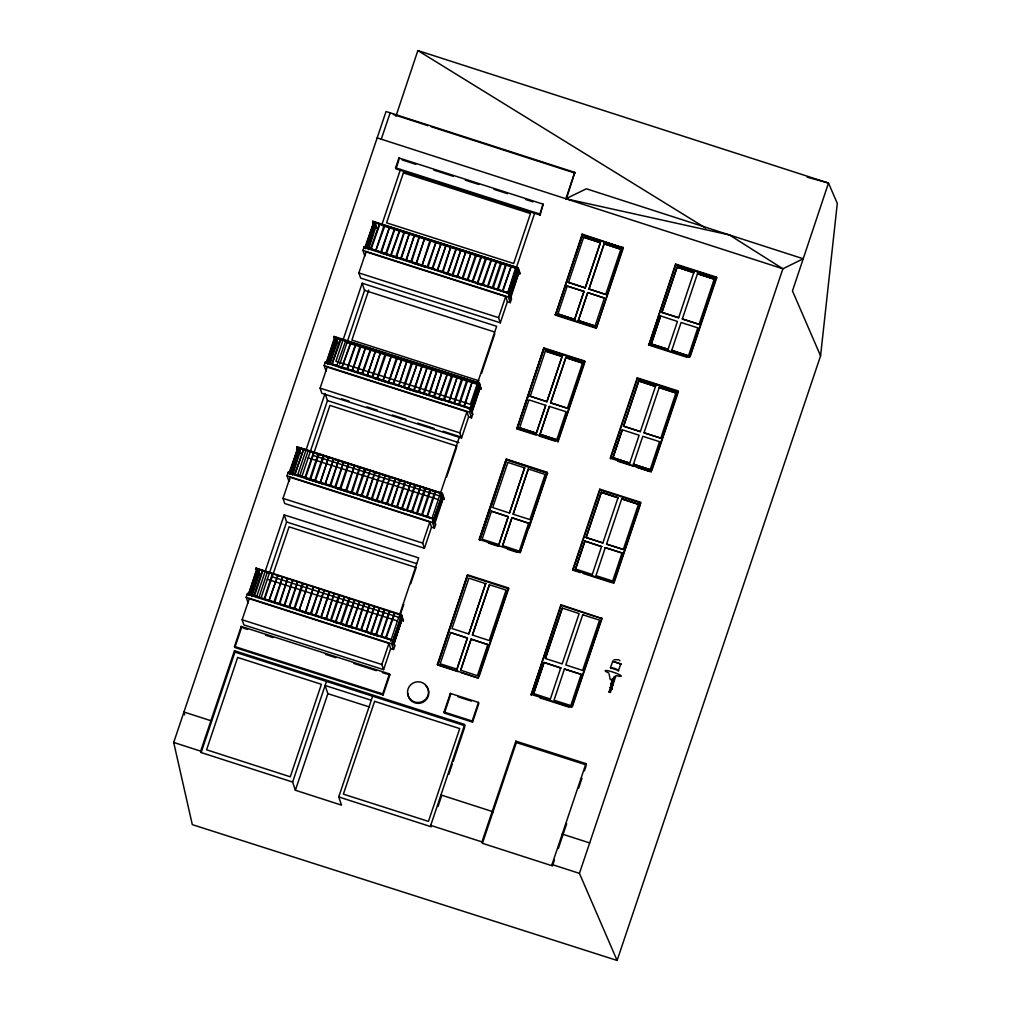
<?xml version="1.0" encoding="UTF-8"?>
<svg xmlns="http://www.w3.org/2000/svg" width="1011" height="1011" viewBox="0 0 1011 1011"><rect width="100%" height="100%" fill="white"/><g stroke="black" fill="none" stroke-linecap="round" stroke-linejoin="round"><path stroke-width="1.5" d="M609.102 674.185L610.29 679.746M566.64 198.004L574.779 172.388L386.05 111.501L173.702 742.453L192.305 824.635L617.102 960.45L820.566 355.872L837.298 203.401L828.502 183.054L417.859 50.55L395.895 116.316M620.173 664.252L620.956 664.088L612.792 661.257L610.417 667.803L611.326 668.536M612.615 661.32L620.868 663.974L618.277 670.735M612.527 678.545L610.404 687.619L611.769 688.074L614.372 676.978M614.372 676.953L611.769 688.061L610.404 687.619L612.527 678.545M612.198 680.479L610.758 686.583L612.173 687.151L612.236 689.123L610.505 687.594L612.236 689.123M614.65 676.334L612.123 687.012L610.758 686.583L612.173 682.109M377.179 137.875L381.273 139.189L390.145 112.828L390.398 113.535M248.112 602.91L246.216 597.261L247.493 593.457L392.925 640.039L394.833 645.675L393.544 649.479L390.676 648.569L388.944 643.413L249.249 598.676L242.147 619.781L243.878 624.924L383.586 669.661L390.676 648.569M256.036 568.081L255.973 568.991L256.036 568.081L401.468 614.65L403.212 620.931L401.468 614.65M289.702 479.34L288.969 481.514L287.073 475.865L288.35 472.061L433.782 518.63L435.678 524.279L434.401 528.083L431.533 527.161L429.801 522.017L290.106 477.28L283.004 498.372L284.736 503.529L424.43 548.265L431.533 527.161M442.022 498.878L444.246 498.966L442.325 493.254L296.893 446.672L297.714 450.236M326.073 371.264L324.165 365.616L325.454 361.824L470.886 408.393L472.782 414.042L471.505 417.846L468.636 416.924L466.905 411.768L327.21 367.044L320.108 388.136L321.839 393.292L461.534 438.028L468.636 416.924M333.996 336.436L333.921 337.345L479.543 383.359L333.807 336.992L479.239 383.561L481.16 389.286L479.429 383.005L333.996 336.436L335.007 339.443M365.578 253.887L364.845 256.061L362.949 250.412L364.225 246.608L509.658 293.177L511.553 298.826L510.277 302.63L507.408 301.708L505.677 296.564L365.982 251.827L358.88 272.919L360.611 278.076L500.306 322.812L507.408 301.708M517.897 273.425L520.122 273.513L518.201 267.801L372.768 221.219L373.59 224.783M288.35 472.061L288.287 472.971L433.593 519.186L435.501 524.835M325.454 361.824L325.378 362.734L470.696 408.95L472.592 414.598M364.225 246.608L364.162 247.518L509.468 293.733L511.364 299.382M289.854 472.706L289.197 472.529L297.916 447.747L290.056 473.54L298.296 450.16L299.016 450.413L291.13 473.843M335.816 340.012L327.109 363.328L335.601 337.737L334.679 337.409L326.363 362.279L327.008 362.443M365.767 247.366L365.059 247.088L373.792 222.294L365.894 248.112L374.171 224.707L374.879 224.96L366.993 248.39M248.491 594.67L256.857 569.825L257.565 570.065L256.87 569.863M289.348 473.262L298.131 448.505M326.452 363.025L334.805 338.18L335.526 338.42L334.805 338.192M365.224 247.809L373.577 222.963L374.297 223.216L373.64 223.039M249.262 594.127L257.476 570.747L249.97 594.367M289.626 474.184L298.245 449.314L290.827 472.971M327.198 362.595L335.336 339.077L327.45 364.175M365.502 248.731L374.209 223.899M249.211 594.91L257.375 569.231L256.731 569.092L248.529 594.064M249.477 595.024L257.767 571.619L250.273 595.239M444.069 499.522L442.136 493.81L296.703 447.228L442.439 493.608L299.054 447.683L300.659 453.535L298.611 452.877M519.932 274.069L518.011 268.357L372.579 221.775L518.314 268.155L374.929 222.23L376.534 228.082L374.487 227.424M366.702 247.518L374.588 224.088L373.931 223.911M250.336 594.405L257.969 572.466L251.057 594.645M291.193 473.009L298.826 451.058L291.914 473.249M328.297 362.759L336.107 340.884L329.017 363.012M367.069 247.556L374.575 225.68M328.221 363.606L336.107 340.164L335.412 339.961M251.132 593.811L258.45 573.389L251.347 595.517M291.497 473.881L299.218 451.968L292.204 474.121M329.08 362.165L335.981 341.667L336.688 341.933M367.852 246.962L375.182 226.54L368.08 248.668M367.789 247.796L375.182 225.832M329.308 363.884L336.309 341.718M234.501 646.459L241.237 626.441L389.475 673.92L389.829 674.969L383.093 694.987L234.855 647.508L234.501 646.459L382.739 693.925L383.093 694.987M395.592 167.839L398.903 157.969L543.134 204.159L540.165 215.052L395.933 168.862L395.592 167.839L539.823 214.029L540.165 215.052M251.764 596.503L259.157 574.526L258.336 574.248L259.145 574.551M292.621 475.094L299.724 452.966M330.205 363.391L337.105 342.893L336.473 342.641M368.484 249.641L375.549 227.639M235.336 646.08L241.111 628.93M396.413 167.46L398.776 160.42M338.736 796.933L341.503 805.122L295.376 790.248L292.621 782.059L201.138 752.538L200.671 751.148L234.464 650.718L464.694 724.445L430.724 825.38L431.191 826.771L338.736 796.933L372.642 696.2M300.659 453.535L299.054 447.683M337.762 343.298L336.157 337.447L337.762 343.298L335.703 342.641M376.534 228.082L374.929 222.23M253.887 595.643L262.19 570.823L262.835 570.975L254.507 595.972M295.035 474.412L303.578 449.541L294.681 474.285M340.151 339.178L332.012 364.187L341.036 339.469L340.164 339.165L341.036 339.469M370.62 248.896L379.34 224.05M201.138 752.538L234.931 652.108L234.464 650.718M371.125 249.085L379.807 224.252L378.999 224.025M256.731 596.515L284.205 514.877L418.68 557.933L399.699 614.347M297.588 475.107L325.062 393.469L327.463 400.596L301.91 476.535M477.799 382.259L496.641 326.3L362.165 283.232L335.892 361.293L470.368 404.349L476.813 385.204M400.444 169.494L381.665 225.301L516.128 268.37L534.907 212.55M268.092 572.706L267.22 572.416L258.98 597.387M308.09 451.045L308.924 451.285L308.077 451.02L299.711 475.852L300.52 476.206M337.674 365.881L336.815 365.691L345.699 340.909M384.003 225.63L375.801 250.576L384.825 225.857L383.99 225.567L384.825 225.857M261.053 597.943L286.606 521.992L284.205 514.877M339.747 364.112L364.781 289.689M264.162 598.954L272.224 574.033L273.109 574.311L272.25 574.058M304.943 477.634L313.423 452.802M350.716 342.514L341.819 367.22L342.653 367.511M380.793 252.03L389.488 227.298L381.476 252.295M264.68 599.093L289.07 526.832L416.166 567.525L410.719 583.701M305.6 477.748L329.927 405.424L457.023 446.129M342.059 367.347L351.057 342.678L350.185 342.388M368.724 290.119L351.904 340.1L478.999 380.806M268.888 600.534L277.772 575.752L269.191 600.509M309.783 479.062L318.099 454.242L318.743 454.394L310.604 479.404L309.96 479.239M346.963 368.964L355.619 344.081M385.722 253.609L394.505 228.903M347.392 369.116L356.074 344.283L355.215 344.018M386.48 253.951L394.846 229.067L393.987 228.815M274.727 602.366L273.893 602.076L282.562 577.294L274.714 602.417M323.975 456.138L323.116 455.835L314.75 480.718M360.232 345.623L361.091 345.888L360.219 345.598L352.27 370.519M390.676 255.214L399.522 230.508M361.091 345.888L352.409 370.721M391.156 255.341L399.863 230.672L398.979 230.394M279.668 604.022L287.579 578.899L279.137 603.858M320.436 482.601L328.55 457.528L320.209 482.538M357.603 372.238L365.641 347.291L356.934 372.086M404.046 231.987L395.857 257.009L396.502 257.16L404.526 232.113M284.053 605.425L292.773 580.327L284.736 605.513M325.226 484.143L333.744 458.969L325.087 483.928M370.329 348.631L371.189 348.883L362.545 373.956L361.862 373.691L370.734 348.681M401.392 258.626L400.659 258.437L409.392 233.44L401.316 258.753M289.677 607.093L288.931 606.941L297.6 582.109L289.626 607.156M329.915 485.495L338.458 460.713L330.685 485.773L330.003 485.507M405.904 260.168L414.447 235.285L406.409 260.231M367.435 375.372L375.675 350.501L367.322 375.334M294.011 608.597L302.314 583.676L303.186 583.966L302.377 583.726M335.69 487.378L343.588 462.343L334.818 487.1L335.576 487.39M372.781 377.154L380.692 352.106L372.035 376.989M419.161 236.814L410.908 261.824L411.553 261.975L419.464 236.89M303.199 583.954L294.77 608.736M299.281 610.151L307.685 585.154L299.18 610.126M416.115 263.328L424.645 238.369L416.456 263.593M340.707 488.983L348.883 463.859L348.239 463.708L339.822 488.705L340.619 488.983M377.596 378.784L386.227 353.749L385.355 353.458M305.423 612.173L313.587 587.138L305.79 612.249M345.762 490.575L354.431 465.73L346.634 490.853L345.775 490.588L346.571 490.803M382.904 380.313L391.535 355.493L383.283 380.401M430.888 240.517L422.092 265.324L430.004 240.239L430.876 240.53L430.029 240.264M310.415 613.74L319.261 589.047L311.236 614.081L310.377 613.829L311.198 614.056M360.459 467.802L359.587 467.512L351.234 492.42L352.093 492.648L360.004 467.6M396.704 357.3L397.563 357.565L396.691 357.275L388.628 382.158M427.147 267.005L435.994 242.185L427.969 267.233L427.147 266.891L427.918 267.245M397.563 357.565L388.767 382.373M316.152 615.648L315.381 615.358L324.051 590.576L316.026 615.522M356.238 493.962L364.592 469.129L365.464 469.42L364.668 469.18M394.075 383.915L393.342 383.725L401.999 358.93L393.633 383.814M432.114 268.509L440.998 243.803L432.67 268.8M356.921 494.227L365.476 469.42M329.182 592.219L320.841 617.215M361.989 495.769L370.026 470.823L361.256 495.567L361.938 495.832M398.688 385.545L407.13 360.573L399.004 385.482M437.573 270.367L446.015 245.408L437.257 270.253M321.271 617.266L329.637 592.421L328.752 592.143M325.972 618.858L334.072 593.786L326.3 618.858L325.416 618.644L326.275 618.833M366.386 497.172L374.929 472.39L367.132 497.5L366.475 497.185M411.73 362.102L403.503 387.061L404.236 387.264L412.614 362.38L411.73 362.102L412.564 362.393M443.02 271.997L450.805 246.937L442.452 271.769M330.572 620.261L338.786 595.353L339.658 595.643L338.849 595.403M379.643 473.944L371.416 498.916L372.162 499.068L380.06 474.033M409.215 388.831L408.381 388.54L417.278 363.821L408.671 388.628M447.494 273.539L456.049 248.618M331.242 620.413L339.671 595.631M455.582 248.542L456.378 248.757L447.797 273.488M335.45 621.79L344.334 597.071L335.892 622.043M376.964 500.698L385.077 475.638L376.294 500.382L377.166 500.723M413.701 390.183L422.295 365.426L414.283 390.423M453.029 275.194L452.17 274.929L460.839 250.147L452.928 275.27M340.454 623.433L348.883 598.348L349.755 598.638L348.909 598.373M381.311 501.987L390.044 476.99L382.133 502.227M418.466 391.737L427.375 366.829L419.274 392.078L418.541 391.889M457.187 276.534L465.919 251.537L457.604 276.622M349.768 598.638L341.326 623.724L340.48 623.408M292.621 782.059L326.477 681.427M345.699 625.177L354.179 600.332M394.707 478.784L395.566 479.05L387.213 503.882L386.455 503.731L395.111 478.848M423.432 393.355L432.316 368.649L424.291 393.683L423.432 393.431M462.861 278.455L462.204 278.139L470.974 253.395L463.013 278.379M346.356 625.278L354.709 600.446L353.85 600.193M295.376 790.248L327.88 693.672L325.112 685.483L371.277 700.257M359.385 601.886L350.716 626.782M392.078 505.399L400.002 480.415L391.345 505.273M428.449 395.036L437.106 370.178L429.309 395.288L428.576 395.099M475.6 254.936L476.459 255.202L475.587 254.911L467.347 279.883M358.842 601.772L359.701 602.038L351.019 626.719M467.777 280.034L476.459 255.202M396.426 506.865L397.235 507.105L405.411 481.969L404.779 481.805L396.691 507.029M434.338 396.855L442.173 371.618L433.681 396.742M481.059 256.44L472.238 281.424M356.39 628.488L364.453 603.327M472.971 281.551L481.527 256.642L480.718 256.402M369.293 605.058L360.826 629.853M401.594 508.584L410.264 483.7M447.367 373.463L438.698 398.347M477.306 283.067L485.609 258.134L486.481 258.424L485.672 258.184M360.662 629.904L361.395 630.106L369.761 605.273L368.901 605.008M409.746 483.612L410.592 483.852L402.188 508.76M446.824 373.35L447.696 373.602L439.014 398.296M477.697 283.219L486.481 258.412M366.096 631.711L374.196 606.638L366.412 631.698M451.841 374.955L443.488 399.85L444.347 400.129L452.726 375.233L451.854 374.942L452.726 375.233M482.285 284.584L491.156 259.852M406.586 510.037L414.75 485.192L415.382 485.343L407.142 510.353M483.081 284.912L491.498 260.017L490.638 259.764M370.658 633.025L379.441 608.319L371.416 633.354L370.746 633.038M420.184 486.872L411.528 511.768M449.187 401.658L457.389 376.673L448.922 401.468M495.63 261.344L496.489 261.609L488.161 286.454L487.517 286.303L496.174 261.457M419.78 486.822L420.627 487.062L412.273 511.958L411.401 511.667L412.172 511.907M416.545 513.373L424.772 488.401M453.825 403.035L461.875 378.165M500.647 262.948L492.294 287.844L493.153 288.11L501.532 263.239M376.319 634.971L384.799 610.088L383.915 609.797L375.789 634.807M425.656 488.692L417.278 513.563L416.469 513.222M454.407 403.275L462.76 378.443M381.463 636.526L389.816 611.693L389.134 611.428L381.096 636.399M429.814 490.032L421.65 515.016L422.307 515.13L430.673 490.297L429.839 489.994L430.673 490.297M467.006 379.77L458.678 404.678L459.411 404.88L467.777 380.048L466.905 379.795L467.727 380.06M497.361 289.373L505.664 264.553L506.309 264.718L498.17 289.715L497.437 289.525M385.646 637.827L386.442 638.156L385.57 637.89L394.366 613.096M464.403 406.548L472.327 381.45L463.771 406.384M502.379 291.092L511.212 266.285L502.884 291.282M394.025 613.07L394.808 613.273L386.151 638.131M427.324 516.735L426.629 516.507L427.312 516.709L435.539 491.814L434.806 491.611L426.895 516.697M383.586 669.661L381.842 664.518L388.944 643.413M424.43 548.265L422.699 543.109L429.801 522.017M461.534 438.028L459.803 432.872L466.905 411.768M500.306 322.812L498.575 317.656L505.677 296.564M507.762 292.672L515.698 267.763M399.535 614.347L400.255 617.595M468.788 407.989L468.864 408.95M477.495 382.714L478.216 385.949M390.701 641.062L398.7 617.304M432.556 516.684L459.537 436.537L443.096 431.267M508.078 292.798L516.57 268.054M400.331 614.574L403.793 604.275M446.635 477.002L456.53 447.595M481.476 373.451L494.834 333.769M478.683 383.953L477.976 383.7L478.784 383.927L469.913 408.583M393.544 649.479L391.649 643.83L392.925 640.039M434.401 528.083L432.506 522.434L433.782 518.63M471.505 417.846L469.597 412.197L470.886 408.393M510.277 302.63L508.369 296.981L509.658 293.177M392.862 640.949L401.127 617.228L392.9 642.276M433.188 520.64L441.984 495.832M470.81 409.303L479.088 385.583L470.583 410.554M509.064 295.187L517.442 270.291L518.15 270.556L517.493 270.354M392.748 641.416L401.127 616.52L400.432 616.306L401.127 616.52M433.605 520.008L441.984 495.112L441.301 494.859L441.946 495.137M470.595 409.67L479.075 384.888M509.102 294.353L517.569 269.507M392.622 642.908L401.241 618.037L393.052 642.983M433.984 520.033L442.186 496.666M470.583 411.275L479.378 386.455M509.847 294.593L518.15 271.251L510.05 296.261M433.896 520.88L442.275 495.984L441.58 495.782M509.771 295.427L518.15 270.531M392.925 643.78L401.721 618.972M434.262 520.918L442.388 497.513L434.49 522.611M471.859 409.215L479.77 387.365L471.594 412.387M510.138 295.465L518.352 272.085M434.199 521.752L442.578 496.856L441.921 496.679M471.29 411.515L479.669 386.619L479.012 386.442M393.721 643.148L401.822 619.781L393.822 644.74M434.085 523.205L442.869 498.448M471.682 411.502L479.972 388.199L471.745 413.208M509.961 297.752L518.744 272.995L510.669 297.992M393.633 644.032L402.012 619.136M510.125 297.146L518.15 272.136M434.806 523.445L443.159 498.6L442.502 498.423M539.823 214.029L543.134 204.159M382.739 693.925L389.475 673.92M565.907 198.763L586.393 188.792L803.214 258.765L782.893 268.787L729.411 234.944L565.907 198.763L574.779 172.388M437.371 664.366L467.512 574.842L508.394 587.934L508.697 588.781L467.764 575.562L437.611 665.074L437.371 664.366L478.506 678.166M506.397 459.272L479.366 539.583L479.669 540.443L506.397 459.272L547.52 473.085L529.006 528.108M516.836 428.247L543.867 347.936L584.75 361.028L557.718 441.339L516.836 428.247L517.139 429.106L543.867 347.936M556.897 315.634L596.263 328.246L623.307 247.935L582.424 234.843L555.38 315.154L582.172 234.135L623.294 247.935L582.475 234.994L582.172 234.135M479.669 540.316L506.65 459.992L547.583 473.224M438.18 663.734L467.512 574.842M555.443 315.293L582.475 234.994M450.615 632.57L440.202 663.785L456.972 669.143L467.423 638.08L450.615 632.57L467.423 638.08M485.722 583.688L468.914 578.178L451.98 628.501L468.788 633.998L485.672 583.549L468.788 633.998M491.46 511.2L482.133 539.204L498.891 544.575L508.268 516.709L491.46 511.2L508.268 516.709M524.684 467.916L507.876 462.406L492.686 507.547L509.493 513.057L524.633 467.777L509.493 513.057M519.603 427.868L528.93 399.863L545.738 405.36L536.361 433.226L519.553 427.729L536.361 433.226M530.206 396.35L545.346 351.07L562.103 356.428L546.964 401.708L530.156 396.211L546.964 401.708M557.908 314.067L567.234 286.05L583.992 291.408L574.665 319.425L557.857 313.916L574.665 319.425M568.511 282.537L583.65 237.256L600.408 242.627L585.268 287.908L568.46 282.398L585.268 287.908M467.373 637.928L456.972 669.143M508.217 516.558L498.891 544.575M536.31 433.087L545.738 405.36M546.913 401.569L562.103 356.428M574.614 319.286L583.992 291.408M585.217 287.756L600.408 242.627M444.056 712.035L450.325 693.407L478.468 702.418L478.822 703.466L472.554 722.107L444.41 713.096L444.056 712.035L472.2 721.045L472.554 722.107M444.41 713.096L450.198 695.897M471.113 639.255L460.65 670.318L471.063 639.116L487.871 644.614L471.063 639.116M472.428 635.034L489.362 584.724L506.119 590.083L489.236 640.544L472.428 635.034L489.412 584.863M511.958 517.885L502.568 545.75L511.907 517.746L528.715 523.243L511.907 517.746M513.133 514.093L528.323 468.952L545.131 474.462L529.941 519.591L513.184 514.233L528.323 468.952M540 434.275L549.377 406.397L566.135 411.768L556.808 439.772L540 434.275L556.808 439.772M565.794 357.616L582.601 363.113L565.794 357.616L550.603 402.744L566.008 407.812M604.439 297.954L595.1 325.972L578.343 320.601L587.682 292.596L604.477 298.093L587.682 292.596M620.855 249.174L605.715 294.441L588.958 289.083L604.098 243.803L620.906 249.313L604.098 243.803M540.038 434.414L549.377 406.397M565.844 357.755L550.654 402.896L567.411 408.254L582.551 362.974M578.343 320.601L587.72 292.735M588.958 289.083L604.148 243.942M460.599 670.179L477.407 675.689L487.82 644.475M502.53 545.611L519.338 551.109L528.665 523.104M520.033 552.537L547.065 472.225L506.182 459.133L479.151 539.444L520.248 552.676L547.28 472.377M478.266 677.458L508.394 587.934M596.263 328.246L623.054 247.227M479.012 676.675L508.647 588.642M557.971 442.047L585.015 361.736L544.12 348.656L517.139 428.98M438.016 806.487L441.441 796.339L440.973 794.949L492.205 811.479L492.673 812.869M448.846 774.3L452.309 764.025M453.168 761.46L464.668 727.301M472.2 721.045L478.468 702.418M602.076 618.694L561.143 605.463L531.066 695.126L560.89 604.742L602.013 618.555L572.39 706.575M572.757 569.496L599.776 489.185L640.671 502.277L613.639 582.589L572.757 569.496L573.06 570.356M651.109 471.24L678.141 390.941L637.246 377.849L610.227 458.147L651.349 471.96M648.835 345.206L675.55 264.035L716.433 277.128L716.748 277.974L675.853 264.895L675.55 264.035M572.997 570.204L600.041 489.905L640.974 503.124M610.467 458.868L637.511 378.556L678.381 391.649M648.822 345.067L675.803 264.756L716.698 277.835M585.963 763.608L552.006 864.519L552.474 865.909L482.437 843.3L481.969 841.91L515.875 741.151L585.963 763.608L586.431 764.986L516.343 742.542L515.875 741.151M482.437 843.3L516.343 742.542M544.044 662.622L533.593 693.685L544.006 662.47L560.802 667.98L544.006 662.47M545.371 658.401L562.306 608.091L579.113 613.589L562.179 663.911L545.422 658.54L562.306 608.091M584.889 541.251L575.512 569.117L584.851 541.1L601.659 546.61L584.851 541.1M618.024 497.677L602.885 542.958L586.127 537.599L601.267 492.319L618.075 497.816L601.267 492.319M612.944 457.629L622.321 429.763L639.129 435.273L629.739 463.139L612.944 457.629L629.739 463.139M655.494 386.341L640.355 431.621L623.597 426.25L638.737 380.97L655.545 386.48L638.737 380.97M660.613 315.95L651.286 343.967L668.044 349.326L677.421 321.46L660.613 315.95L651.286 343.967L668.044 349.326M693.799 272.528L678.646 317.808L661.889 312.45L677.041 267.169L693.837 272.679L677.041 267.169M586.127 537.599L601.318 492.458M612.982 457.781L622.321 429.763M623.597 426.25L638.788 381.122M661.889 312.45L677.079 267.308M533.543 693.546L550.35 699.043L560.764 667.841M575.474 568.978L592.269 574.475L601.608 546.471M564.441 669.017L554.041 700.231L570.798 705.59L581.199 674.375L564.441 669.017L581.199 674.375M582.753 614.625L565.819 664.947L582.627 670.445L599.548 620.135L582.791 614.776M605.286 547.646L595.959 575.663L612.717 581.022L622.043 553.004L605.286 547.646L622.043 553.004M638.472 504.224L623.319 549.504L606.562 544.133L621.714 498.853L638.51 504.363L621.714 498.853M633.429 464.314L642.756 436.31L659.513 441.668L650.187 469.685L633.379 464.175L650.187 469.685M675.942 392.875L660.79 438.155L644.032 432.796L659.185 387.516L675.98 393.026L659.185 387.516M671.734 350.514L681.06 322.496L697.817 327.855L688.491 355.872L671.683 350.362L688.491 355.872M714.234 279.074L699.094 324.354L682.337 318.983L697.476 273.716L714.284 279.213L697.476 273.716M601.772 617.835L571.645 707.359L530.762 694.266M716.433 277.128L689.414 357.439L648.531 344.347M613.879 583.284L640.418 504.476M651.855 470.456L677.888 393.127M690.159 356.656L716.192 279.327M615.939 675.664L610.391 692.434L609.014 691.992L612.186 682.324M610.871 688.681L610.796 686.709M552.966 864.456L554.42 860.108M558.325 848.52L562.723 835.478L562.242 834.088L589.666 842.934M563.215 833.999L566.665 823.725M578.532 788.479L581.982 778.205M584.459 770.862L585.938 766.464M617.102 960.45L579.429 873.365L782.893 268.774L381.273 139.189M610.884 668.284C610.442 666.691 619.452 669.699 618.125 670.723M613.917 659.766L618.366 659.678M610.454 667.778L618.795 670.622M620.944 664.202L620.299 664.278M375.435 226.729L374.765 226.489M517.114 268.648L508.988 293.582M518.416 271.428L517.72 271.175M508.495 293.417L516.735 268.446L517.493 268.661L516.823 268.509M478.051 383.712L478.607 383.851M479.378 385.76L478.658 385.52M479.934 387.516L479.302 387.314M298.978 450.438L298.308 450.198M299.597 452.17L298.94 451.98M299.85 453.143L299.585 453.067M441.554 494.114L441.276 493.975M432.62 518.87L433.239 518.997M432.582 518.833L433.188 518.997M400.685 615.56L400.04 615.282L400.735 615.585M401.392 617.418L400.722 617.178M392.243 640.317L391.661 640.165M374.323 222.483L373.691 222.256M389.829 227.475L388.97 227.197M414.864 235.5L414.093 235.26M424.949 238.545L424.14 238.28M436.284 242.362L435.45 242.071M441.301 243.98L440.493 243.702M365.11 247.076L365.982 247.379M370.582 248.782L371.378 249.035M461.357 250.399L460.548 250.121M386.48 253.913L385.836 253.786M471.391 253.609L470.633 253.369M511.515 266.462L510.745 266.209M442.237 271.769L442.881 271.921M458.059 276.837L457.427 276.66M477.255 282.954L478.115 283.219M503.149 291.282L502.518 291.004M366.096 347.506L365.3 347.266M375.258 350.413L376.092 350.716M386.177 353.762L385.355 353.484L376.926 378.468L377.608 378.733M417.619 363.998L416.747 363.707M422.585 365.616L421.827 365.363M346.937 368.876L347.632 369.116M427.716 367.006L426.844 366.715M432.62 368.825L431.811 368.547M457.73 376.85L456.884 376.572M398.347 385.368L398.65 385.418M413.411 390.132L414.194 390.423M454.078 403.275L453.61 403.035M303.881 449.718L303.047 449.427M328.992 457.743L328.145 457.477M334.047 459.146L333.226 458.868M348.252 463.695L349.073 463.998M354.962 465.983L354.204 465.742M299.698 475.89L300.128 475.941M305.246 477.634L304.842 477.457M385.532 475.852L384.66 475.562M390.612 477.243L389.766 476.977M414.75 485.179L415.584 485.482M401.38 508.407L401.91 508.533M401.367 508.457L402.012 508.571M268.041 572.719L267.233 572.453M278.113 575.929L277.305 575.689M293.19 580.541L292.419 580.301M298.169 582.361L297.373 582.109M314.143 587.378L313.271 587.088M319.564 589.223L318.794 588.971M324.569 590.828L323.735 590.538M248.693 594.114L248.807 594.152M344.637 597.248L343.803 596.958M283.914 605.324L284.761 605.576M363.922 603.201L356.036 628.324M294.049 608.546L294.264 608.546M389.804 611.706L388.932 611.415M310.364 613.791L311.097 614.006M399.85 614.751L399.042 614.473L399.901 614.739M320.929 617.089L321.245 617.279M346.293 625.341L345.762 625.089M370.772 633.202L371.189 633.189M375.561 634.668L376.408 634.946M380.768 636.311L381.311 636.437M470.368 408.836L470.191 408.684M380.616 252.03L381.412 252.244M410.795 261.647L411.553 261.937L410.87 261.71M473.022 281.639L472.238 281.361L473.072 281.665M488.111 286.467L487.858 286.416M335.589 337.75L334.831 337.447M331.911 364.011L332.442 364.162M366.93 375.283L367.119 375.422M423.457 393.393L424.279 393.671M356.757 494.126L357.123 494.24M377.065 500.672L376.977 500.647M257.527 569.383L257.11 569.256M467.423 279.769L468.017 280.034M372.225 376.901L372.73 377.09M463.645 406.245L463.834 406.296M386.404 503.642L386.884 503.882M279.63 603.933L279.706 603.959M469.913 408.583L470.178 408.697M439.052 398.41L439.191 398.422M458.754 404.766L459.335 404.88M297.853 447.822L298.296 447.961M315.306 480.958L323.988 456.125L323.103 455.847M351.044 626.896L351.221 626.795M807.22 177.165L828.502 183.054L792.472 290.928L820.566 355.872M345.471 340.833L345.181 340.808M462.406 378.152L461.964 377.975M448.947 401.645L448.644 401.468M313.536 452.84L313.094 452.65M402.252 159.965L415.774 164.3M433.807 170.075L453.345 176.331M465.363 180.173L478.885 184.507M493.911 189.322L507.434 193.644M525.455 199.42L532.974 201.834M600.458 242.766L583.65 237.256M588.907 288.944L605.715 294.441M661.851 312.298L678.608 317.669M584.042 291.56L567.234 286.05M364.339 246.962L509.771 293.531M381.235 252.99L397.778 258.285M412.817 263.1L426.351 267.435M444.385 273.21L454.912 276.584M475.966 283.32L480.478 284.773M507.535 293.43L509.582 294.087M362.949 250.412L508.369 296.981M578.292 320.462L595.1 325.972M555.14 314.434L596.022 327.526M650.275 345.535L686.734 357.212M358.88 272.919L498.575 317.656M494.556 331.974L364.567 290.359L362.165 283.232M544.171 348.795L583.6 361.42M678.444 391.788L637.549 378.708L637.246 377.849M562.154 356.58L545.346 351.07M623.547 426.111L640.355 431.621M346.988 342.577L476.977 384.205M335.892 342.084L337.939 342.742M325.567 362.178L426.857 394.606M431.368 396.059L471 408.747M339.456 367.233L343.967 368.686M374.045 378.316L390.575 383.611M405.613 388.426L416.14 391.8M434.187 397.576L441.706 399.977M324.165 365.616L469.597 412.197M518.592 429.448L536.095 435.046M539.015 435.981L555.052 441.112M617.809 461.218L633.846 466.349M636.766 467.284L649.896 471.492M320.108 388.136L459.803 432.872M341.503 398.738L348.972 401.127M366.905 406.864L377.356 410.226M392.306 415.003L405.752 419.312M417.695 423.141L434.136 428.399M327.463 400.596L458.943 442.704M586.077 537.448L602.885 542.958M313.107 455.405L438.698 495.63M308.191 457.882L438.167 499.51M288.464 472.415L364.187 496.666M367.195 497.627L433.896 518.984M305.36 478.443L321.902 483.738M336.941 488.553L353.484 493.848M368.51 498.663L379.037 502.037M400.091 508.773L404.602 510.226M287.073 475.865L432.506 522.434M488.414 543.122L498.625 546.382M507.37 549.188L517.581 552.461M573.047 570.217L580.339 572.555M583.259 573.49L612.426 582.829M283.004 498.372L422.699 543.109M286.606 521.992L416.595 563.62M256.162 568.435L401.279 615.206M398.966 614.625L399.85 614.903M272.25 576.801L399.345 617.506M267.334 579.278L397.323 620.906M249.666 594.468L389.488 639.255M393.039 640.393L390.992 639.736L390.916 640.582M302.099 611.882L309.619 614.284M333.681 621.992L338.18 623.433M342.691 624.886L353.218 628.248M368.257 633.063L378.784 636.437M246.216 597.261L391.649 643.83M437.675 665.099L458.084 671.633M461.003 672.568L477.04 677.699M539.811 697.805L568.966 707.144M242.147 619.781L381.842 664.518M243.082 627.983L247.581 629.423M265.539 635.173L273.033 637.575M325.441 654.357L335.917 657.706M353.888 663.469L376.345 670.659M382.335 672.58L389.829 674.969M458.084 696.832L471.417 701.103M234.931 652.108L465.161 725.835M327.88 693.672L369.571 707.018M173.702 742.453L200.671 751.148M393.393 114.508L427.918 125.642M430.926 126.615L575.019 173.096M430.724 825.38L481.969 841.91M552.006 864.519L579.429 873.365M477.988 283.156L477.584 283.181M297.992 448.593L297.727 448.454M380.907 352.182L380.262 352.03M383.093 380.452L383.725 380.591M343.816 462.431L343.171 462.267M334.628 594L333.845 593.798M392.382 640.393L391.838 640.304M466.475 251.764L465.679 251.549M450.565 246.937L451.361 247.152M409.948 233.655L409.089 233.389M407.572 360.763L406.776 360.548M401.771 358.943L402.555 359.158M392.091 355.708L391.295 355.506M375.485 472.605L374.702 472.39M369.685 470.785L370.468 471M338.217 460.713L339.014 460.928M307.458 585.154L308.241 585.369M283.118 577.508L282.322 577.294M442.73 371.833L441.895 371.593M437.662 370.392L436.815 370.152M417.859 50.55L705.653 228.069M335.804 339.279L335.096 339.064M298.7 449.516L297.992 449.301M401.696 618.239L401.001 618.037M258.134 571.784L257.451 571.607M619.212 660.145L619.996 660.815M699.094 324.354L682.337 318.983M660.79 438.155L644.032 432.796M623.319 549.504L606.562 544.133M599.776 489.185L600.079 490.044M517.177 270.19L516.267 267.498L517.442 272.085M610.391 692.434L609.014 691.992M560.89 604.742L561.193 605.602M398.903 157.969L399.257 159.005M372.768 221.219L373.779 224.227M441.301 495.643L440.392 492.951L441.567 497.538M450.325 693.407L450.679 694.456M394.644 646.231L392.736 640.582L247.43 594.367L247.493 593.457M296.893 446.672L297.904 449.68M241.237 626.441L241.591 627.502M211.375 722.107L210.907 720.717L183.951 712.022L184.609 714.916M608.824 673.01A8.48 1.175 18.6 0 1 607.308 670.622A8.48 1.175 18.6 0 1 619.604 674.767A8.48 1.175 18.6 0 1 616.862 675.727M425.505 685.382A10.527 10.363 -18.6 0 1 418.642 703.378L415.913 703.138A10.527 10.363 -18.6 0 1 407.812 693.432M258.209 569.092L259.802 574.93L258.209 569.092M237.661 657.466L206.585 749.796L290.271 776.802L321.397 684.295L237.661 657.466M403.402 172.856L386.581 222.837L513.676 263.53L530.497 213.548L403.402 172.856M374.601 701.331L343.374 794.14L428.462 821.387L459.702 728.577L374.601 701.331M500.774 262.721L501.595 263.024L500.837 262.734M515.8 267.586L516.634 267.877L515.8 267.586M477.028 382.803L477.862 383.093L477.091 382.803M424.898 488.174L425.732 488.477L424.961 488.187M439.924 493.039L440.758 493.33L439.987 493.052M384.041 609.582L384.875 609.873L384.041 609.582M418.352 702.519L415.622 702.279A10.527 10.363 -18.6 0 1 408.204 688.567A10.527 10.363 -18.6 0 1 422.99 682.968L425.214 684.523A10.527 10.363 -18.6 0 1 418.352 702.519"/></g></svg>
